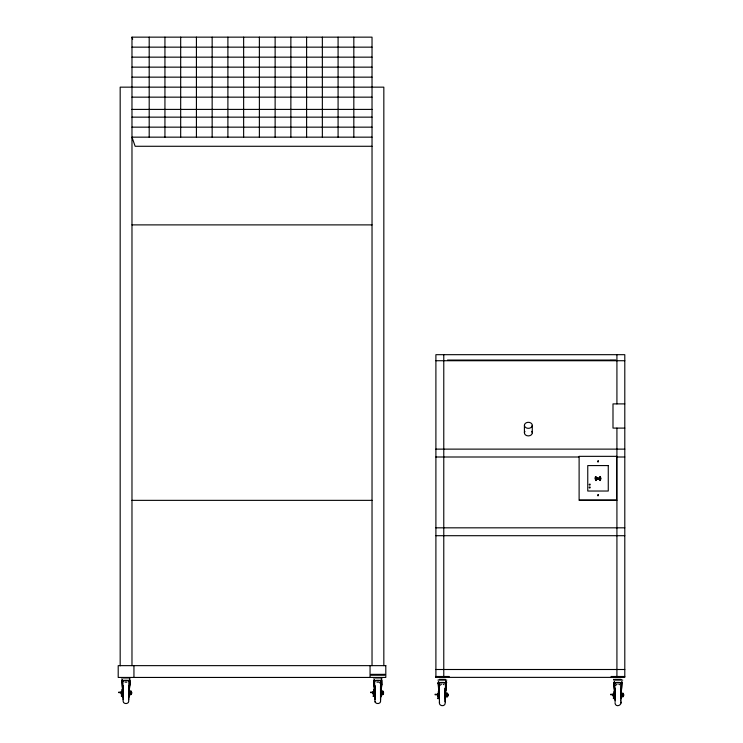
<?xml version="1.0" encoding="UTF-8"?>
<svg xmlns="http://www.w3.org/2000/svg" width="743" height="743" viewBox="0 0 743 743"><rect width="100%" height="100%" fill="white"/><g stroke="black" fill="none" stroke-linecap="round" stroke-linejoin="round"><path stroke-width="1.11" d="M129.328 687.442L129.449 678.833M381.187 687.442L381.308 678.833M621.074 690.553L621.417 682.046L622.197 682.009L621.445 690.572M130.87 691.677L130.87 691.055L129.468 691.287M382.729 691.677L382.729 691.055L381.326 691.055M447.249 693.813L447.249 693.191L445.837 693.2M622.857 693.813L622.857 693.191L621.445 693.423M121.778 679.984L122.289 679.873L121.713 681.368L122.419 688.455M129.849 684.433L129.923 679.873M374.147 679.873L373.571 681.368L374.268 688.455M373.998 679.873L374.268 686.597M381.707 684.433L381.781 679.864M438.091 683.504C437.005 682.297 439.661 681.266 438.788 682.492M438.379 683.504L438.519 682.009M613.699 683.504L614.266 682.009M613.987 683.504L614.117 682.009M438.788 682.427L438.686 696.953L437.859 698.671M438.714 696.497L438.741 696.015M382.729 691.408L382.729 694.677L381.326 694.677M622.857 693.59L622.857 696.813L621.445 696.813M121.481 696.525L122.316 694.807L122.679 679.826L122.419 680.356M373.395 696.47L374.11 695.754L374.537 679.873M438.639 697.779L438.249 691.714L438.788 691.714M614.247 697.779L613.467 698.671M130.87 691.222L130.87 694.677L129.468 694.677M122.419 681.09L123.709 680.393A26.311 26.163 0 0 1 128.27 680.393L129.068 680.486M374.268 681.09L375.568 680.393A26.311 26.163 0 0 1 380.128 680.393L380.927 680.486M438.788 683.226L440.088 682.529A26.311 26.163 0 0 1 444.648 682.538L445.837 683.207M614.396 683.226L615.696 682.529A26.311 26.163 0 0 1 620.256 682.538L621.445 683.216M614.396 682.492L614.665 682.009M129.849 684.424L129.087 688.408M381.707 684.424L380.945 688.408M621.575 688.464L621.826 682.009M445.252 702.924C445.308 707.29 438.138 706.156 439.522 702.024M128.873 700.788C128.985 704.54 122.901 704.531 123.004 700.788M380.732 700.788C380.843 704.54 374.76 704.531 374.862 700.788M620.851 700.603C623.005 705.172 615.473 708.163 614.99 702.924M129.468 688.427L130.127 684.656L129.849 679.873M381.326 688.427L381.986 684.656L381.707 679.873M445.837 690.572L446.589 682.009L445.466 690.553M439.234 683.263L439.169 695.002M614.842 683.263L614.767 699.024M122.14 679.873L122.419 686.597M439.234 683.272L440.125 682.91A25.949 25.801 0 0 1 444.62 682.91L445.466 683.551L445.466 699.024M614.842 683.272L615.724 682.91A25.949 25.801 0 0 1 620.219 682.91L621.074 683.551L621.074 699.024M129.468 693.089L130.87 692.634M130.694 694.677L130.87 694.046M381.326 693.089L382.729 692.634M382.552 694.677L382.729 694.046M445.837 695.225L447.249 694.77M447.072 696.813L445.837 696.813M621.445 695.225L622.857 694.77M614.517 682.093L614.247 697.788L613.848 691.714L614.396 691.714M122.419 689.588L121.871 689.578L121.871 695.374L121.239 695.987M372.958 696.145L373.729 695.364L373.729 689.578L374.268 689.578M437.469 698.281L438.249 697.501M613.848 697.501L613.226 698.132M439.949 685.362L441.416 684.294M615.557 685.362L617.015 684.294M380.945 696.888L380.945 681.405L380.1 680.764A25.949 25.801 0 0 0 375.605 680.774L374.648 681.415L374.648 696.888M125.038 682.167L126.839 682.167M376.896 682.167L378.698 682.167M131.975 665.644L131.975 37.15L372.029 37.15L372.029 665.644M131.975 47.153L372.029 47.153M131.975 57.155L372.029 57.155M131.975 67.149L372.029 67.149M131.975 77.151L372.029 77.151M131.975 97.157L372.029 97.157M131.975 109.407L372.029 109.407M131.975 117.153L372.029 117.153M131.975 127.155L372.029 127.155M372.029 137.158L131.975 137.158L135.142 146.278L372.029 146.278M131.975 224.888L372.029 224.888M447.5 360.067L615.724 360.067M610.003 360.466L615.733 360.466M435.9 360.726L624.798 360.726M624.798 403.895L612.994 403.895L612.994 428.098L624.798 428.098M435.9 449.125L624.798 449.125M616.922 456.341L579.113 456.341L579.113 500.336L616.922 500.336M435.9 457.001L578.834 457.001M616.922 457.001L624.798 457.001M579.401 500.048L616.634 500.048L616.634 456.629M131.975 500.355L372.029 500.355M435.9 527.827L624.798 527.827M435.9 535.703L624.798 535.703M435.9 669.499L624.798 669.499M624.798 676.492L611.155 676.492L611.155 677.365M121.397 677.96L130.424 677.96M373.413 677.96L382.283 677.96M439.234 679.362L445.503 679.362M614.136 679.362L613.542 679.362M614.842 679.362L621.111 679.362M613.69 680.096L622.727 680.096M437.933 680.096L446.803 680.096M118.713 692.095L122.419 692.365M370.571 692.095L374.268 692.365M118.713 692.643L122.419 692.652M370.571 692.643L374.268 692.634M121.592 692.634L122.419 692.875M373.525 692.643L374.268 692.875M435.092 694.231L438.788 694.501M610.69 694.231L614.396 694.501M435.092 694.779L438.788 694.789M610.69 694.779L614.396 694.789M437.562 695.002L438.788 695.021M618.826 684.294L619.643 684.712M443.218 684.294L444.035 684.712M380.927 680.477L381.326 681.071M129.068 680.477L129.468 681.071M379.515 682.566L380.165 683.216M375.011 701.689L375.429 702.506M131.975 37.15L132.681 39.175M445.837 689.987L445.819 680.978L445.837 696.906M614.396 690.6L613.699 683.504M438.788 690.6L438.091 683.504M620.721 702.024L620.851 702.934M614.396 688.733L613.987 683.504M438.788 688.733L438.379 683.504M382.729 694.268L382.729 694.101M130.87 694.268L130.87 694.101M447.249 696.813L447.249 693.368M623.674 694.426L623.674 695.578M623.535 694.315L623.535 695.689M623.312 693.906L623.405 696.098M623.266 694.315L623.266 695.689M623.071 693.321L623.071 696.683M621.445 682.445L621.445 696.906M620.851 689.801L620.851 700.203M616.922 354.68L616.922 403.895M616.922 428.098L616.922 677.375M615.093 687.972L615.12 702.033M614.99 689.801L614.99 700.203M614.888 690.962L614.888 699.033M613.309 693.721L613.309 696.284M613.17 693.869L613.17 696.126M532.285 425.321A3.938 3.028 0 0 1 526.378 427.94A3.938 3.028 0 0 1 526.378 422.702A3.938 3.028 0 0 1 532.285 425.321L532.285 432.881M524.409 425.321L524.409 432.881M449.19 677.365L449.19 676.492L435.547 676.492L435.547 677.375L624.798 677.375L624.798 354.68L435.9 354.68L435.9 677.375M448.066 694.426L448.066 695.578M447.936 694.315L447.936 695.689M447.797 693.906L447.797 696.098M447.704 693.906L447.704 696.098M447.462 693.321L447.462 696.683M445.345 690.962L445.345 699.033M443.775 354.68L443.775 677.375M439.392 689.801L439.392 695.002M439.28 696.042L439.392 700.203M439.382 700.603L439.382 702.934M439.169 695.689L439.169 699.024M438.788 695.689L438.788 696.906M437.701 693.721L437.701 696.284M437.562 693.869L437.562 696.126M383.834 665.644L383.834 87.154L120.171 87.154L120.171 665.849M383.555 692.29L383.555 693.442M383.416 692.179L383.416 693.544M382.951 691.176L382.951 694.547M381.326 680.3L381.326 694.761M380.834 688.826L380.834 696.897M380.62 685.835L380.62 699.887M380.509 685.873L380.509 699.85M375.085 685.873L375.085 699.85M374.974 685.835L374.974 699.887M374.76 688.826L374.76 696.897M373.181 691.584L373.181 694.138M373.042 691.733L373.042 693.99M370.06 665.635L370.06 677.44M353.826 37.15L353.826 137.158M338.084 37.15L338.084 137.158M322.351 37.15L322.351 137.158M306.608 37.15L306.608 137.158M290.866 37.15L290.866 137.158M275.124 37.15L275.124 137.158M259.381 37.15L259.381 137.158M243.639 37.15L243.639 137.158M227.897 37.15L227.897 137.158M212.154 37.15L212.154 137.158M196.421 37.15L196.421 137.158M180.679 37.15L180.679 137.158M164.937 37.15L164.937 137.158M149.194 37.15L149.194 137.158M133.944 665.635L133.944 677.44M131.697 692.29L131.697 693.442M131.557 692.179L131.557 693.544M131.418 691.761L131.418 693.962M131.325 691.761L131.325 693.962M131.093 691.176L131.093 694.547M129.468 680.3L129.468 694.761M129.087 696.888L129.087 681.405L128.242 680.764A25.949 25.801 0 0 0 123.747 680.764L122.79 681.415L122.79 696.888M128.976 688.826L128.976 696.897M128.734 685.835L128.762 699.887M128.65 685.873L128.65 699.85M123.227 685.873L123.227 699.85M123.115 685.835L123.115 699.887M122.901 688.826L122.901 696.897M121.323 691.584L121.323 694.138M121.183 691.733L121.183 693.99M531.756 431.367A3.938 3.028 0 0 1 528.347 435.9A3.938 3.028 0 0 1 524.939 431.367M589.292 484.343C589.422 486.646 591.354 483.294 589.292 484.343M589.292 487.25C589.422 489.553 591.354 486.201 589.292 487.25M595.375 476.997L594.967 478.52L595.932 480.61L595.542 478.52L596.332 476.83L595.375 476.997M596.127 477.433L596.527 480.015L596.926 477.433L596.127 477.433M596.88 477.87L597.121 479.421L597.521 478.028L596.88 477.87M597.641 478.306L598.394 478.743L597.641 478.306M598.747 478.52L598.914 479.421L598.914 477.628L598.747 478.52M599.62 478.52L599.508 480.015L600.195 478.52L599.508 477.034L599.62 478.52M600.493 478.52L600.103 480.61L601.068 478.52L600.103 476.439L600.493 478.52M598.449 460.994L597.576 460.994L597.576 461.867L598.449 461.867L598.449 460.994M608.266 465.573L587.759 465.573L587.759 491.03L608.266 491.03L608.266 465.573M598.449 494.81L597.576 494.81L597.576 495.683L598.449 495.683L598.449 494.81M385.803 665.644L118.202 665.644L118.202 677.449L385.803 677.44L385.803 665.635M384.67 674.356L371.026 674.356L371.026 675.229L384.67 675.229L384.67 674.356M445.141 702.033L445.141 687.972L445.113 702.033M383.277 693.962L383.277 691.761L383.184 693.962"/></g></svg>
